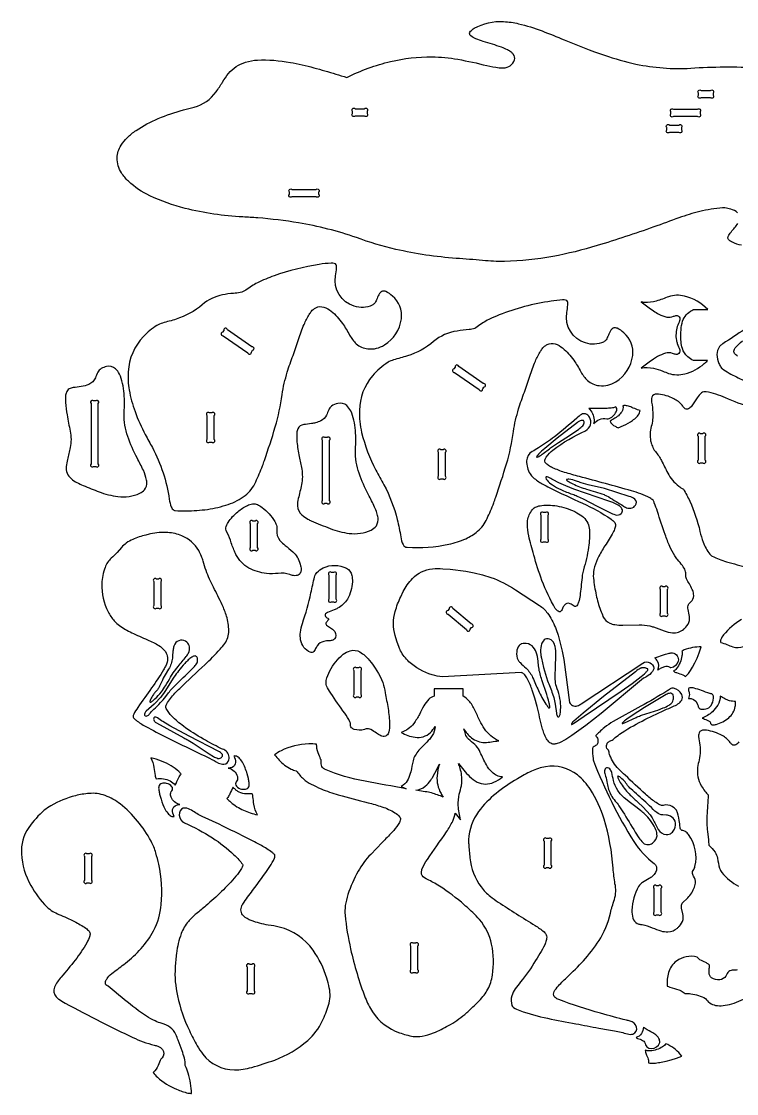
# Model space of a CAD drawing. Extents: x -775 to 742, y -538 to 729.
# Drawn here: x -775 to -187, y -538 to 344 of the extents above; entities that cross this region are included whole.
import ezdxf

# ---------------------------------------------------------------- set-up
doc = ezdxf.new("R2010")
doc.units = 0
doc.header["$MEASUREMENT"] = 0
doc.layers.get('0').update_dxf_attribs({"linetype": 'CONTINUOUS'})

msp = doc.modelspace()

# ---------------------------------------------------------------- linework, layer by layer
for points in [[(-185.94, 186.37, 0.124217), (-191.53, 189.4, 0.045844), (-196.38, 190.34, 0.03225), (-198.26, 190.36, 0.046025), (-217, 187.38, 0.024282), (-234.13, 182.21, 0.002034), (-254.85, 174.68, -0.011865), (-301.47, 159.33, -0.02595), (-337.77, 150.37, -0.041116), (-377.52, 146.35, -0.027392), (-395.57, 147.1, 0.006425), (-417.21, 148.82, -0.036475), (-466.93, 156.27, -0.03226), (-499.27, 165.97, 0.042443), (-546.87, 178.04, 0.022581), (-580.45, 182.15, 0.007263), (-592.72, 182.95, -0.048878), (-640.08, 189.91, -0.046852), (-669.18, 200.37, -0.076476), (-686.7, 212.25, -0.057339), (-692.52, 219.19, -0.148204), (-695.99, 231.49, -0.136588), (-692.72, 241.89, -0.06527), (-687.65, 248.2, -0.047104), (-680.49, 254.11, -0.050602), (-662.2, 263.84, -0.030854), (-641.51, 270.91, -0.005833), (-632.72, 273.3, 0.173152), (-614.73, 285.73, 0.019615), (-609.42, 293.81, -0.028709), (-604.44, 300.92, -0.14828), (-590.51, 310.22, -0.062568), (-580.75, 311.99, -0.055794), (-553.62, 309.99, -0.022927), (-534.32, 305.62, -0.00608), (-525.22, 303.07, -0.000652), (-507.25, 297.73, -0.054496), (-471.16, 310.8, -0.059248), (-437.26, 314.63, -0.037564), (-415.93, 312.56, -0.019111), (-392.08, 307.4, 0.031811), (-382.08, 305.69, 0.02051), (-378.4, 305.51, 0.319528), (-369.37, 312.02, 0.266374), (-370.44, 316.85, 0.067307), (-372.09, 318.42, 0.048719), (-375.17, 320.34, 0.035757), (-380.01, 322.48, 0.008485), (-394.98, 327.29, -0.011395), (-401.05, 329.43, -0.077706), (-405.15, 331.77, -0.233752), (-406.25, 333.99, -0.166477), (-405.47, 335.69, -0.069672), (-402.37, 338.09, -0.145957), (-378.28, 343.6, -0.04794), (-365.94, 341.8, -0.031823), (-346.7, 335.87, -0.010841), (-328.45, 328.54, 0.016842), (-295.34, 315.85, 0.026706), (-269.5, 308.68, 0.067088), (-224.49, 305.28, -0.032685), (-169.12, 305.57, -0.04507)], [(-182.74, 159.66, -0.074183), (-190.24, 162.12, -0.043802), (-192.93, 163.87, -0.274695), (-193.81, 166.07, -0.060092), (-193.61, 166.9, -0.077754), (-191.27, 170.55, 0.02763), (-185.72, 177.49, 0.092193)], [(-180.06, 90.51, -0.002371), (-197.97, 78.67, 0.013297), (-200.36, 76.94, 0.084841), (-200.85, 76.37, 0.148206), (-202.86, 69.73, 0.109358), (-201.33, 62.32, -0.01257), (-199.63, 59.3, 0.085843), (-198.64, 58.18, 0.036842), (-186.95, 51.41, 0.002365), (-174.57, 45.47, -0.017758)], [(-185.9, 68.51, -0.079079), (-188.49, 70.78, -0.25982), (-188.78, 73.29, -0.079819), (-187.78, 75.18, -0.0556), (-181.85, 80.99, -0.030559)], [(-174.61, 26.51, -0.038351), (-195.88, 34.15, 0.054843), (-211.84, 39.17, 0.20455), (-215.57, 38.18, 0.084397), (-219.22, 34.19, -0.009797), (-223.66, 27.57, -0.111572), (-226.35, 25.09, -0.324601), (-229.58, 25.76, -0.032168), (-231.44, 28.03, 0.10125), (-238.38, 33.43, 0.093321), (-251.04, 37.27, 0.050285), (-253.68, 37.22, 0.332717), (-256.74, 33.58, 0.061128), (-256.59, 30.55, -0.02554), (-255.57, 22.16, -0.077396), (-256.88, 10.59, 0.108714), (-257.39, -1.25, 0.030662), (-256.75, -3.68, 0.005618), (-255.18, -7.62, 0.089569), (-253.49, -9.99, -0.061549), (-248.5, -17.41, 0.001149), (-243.4, -27.66, 0.104939), (-234.34, -38.4, 0.04266), (-230.47, -40.82, -0.018674), (-225.23, -50.8, -0.052984), (-216.89, -75.66, 0.022787), (-214.29, -84.48, 0.081037), (-208.68, -94.45, 0.11254), (-206.76, -95.94, 0.051798), (-195.08, -100.57, 0.006146), (-177.64, -105.36, 0.000421)], [(-182.79, -148.13, 0.078884), (-197.5, -160.75, 0.061034), (-199.76, -164.43, 0.20757), (-199.82, -166.97, -0.051375), (-194.64, -168.71, 0.035339), (-189.89, -170.53, 0.144851), (-180.93, -170.42, -0.064584)], [(-184.85, -248.83, -0.099403), (-187.37, -251.23, -0.318601), (-190.46, -250.91, -0.072566), (-191.95, -249.24, 0.106226), (-198.59, -243.51, 0.093937), (-211.53, -239.2, 0.052461), (-214.87, -239.18, 0.303993), (-217.86, -242.31, 0.07106), (-217.95, -244.37, 0.003072), (-216.99, -251.4, -0.093042), (-217.9, -265.14, 0.111206), (-218.6, -277.43, 0.090177), (-215.77, -284.82, 0.03349), (-212.79, -289.15, 0.012826), (-210.13, -292.38, -0.005191), (-211.11, -309.6, 0.040362), (-210.74, -322.38), (-209.94, -329.22, -0.013848), (-209.55, -333.77, -0.052714), (-204.45, -339.34, -0.115154), (-202.4, -344.47, 0.034638), (-200.72, -352.59, 0.087014), (-198.86, -356.24, 0.089508), (-185.18, -367.42, 0.007521)], [(-186.19, -436.21, -0.154666), (-187.91, -436.49, 0.061744), (-191.17, -436.6, 0.243898), (-194.62, -439.28, -0.042741), (-195.54, -441.31, -0.213098), (-200.63, -444.41, -0.205078), (-207.35, -442.73, -0.206613), (-209.37, -438.49, -0.035686), (-209.39, -437.07, -0.018749), (-208.95, -433.39, 0.104793), (-209, -432.41, 0.100775), (-209.72, -431.64, 0.067328), (-212.16, -430.24, -0.039797), (-216.84, -427.94, -0.100714), (-219.21, -425.66, 0.220677), (-236.27, -428.98, 0.16503), (-242.72, -438.48, 0.090455), (-243.71, -449.52, 0.037936), (-241.56, -450.4, 0.016012), (-234.24, -452.68, -0.085583), (-230.59, -454.49, -0.054182), (-229.35, -455.71, -0.054918), (-224.29, -455.92, -0.086615), (-212.29, -459.69, 0.220653), (-204, -465.38, 0.078701), (-197.84, -465.6, 0.050032), (-190.75, -464.14, 0.06409), (-175.7, -457.28, 0.047462)]]:
    msp.add_lwpolyline(points, format="xyb")
for points in [[(-215.98, 286.96), (-208.22, 286.96, -1), (-206.1, 284.84), (-206.1, 283.08, -1), (-208.22, 280.96), (-215.98, 280.96, -1), (-218.1, 283.08), (-218.1, 284.84, -1)], [(-500.45, 271.93), (-492.69, 271.93, -1), (-490.57, 269.81), (-490.57, 268.05, -1), (-492.69, 265.93), (-500.45, 265.93, -1), (-502.57, 268.05), (-502.57, 269.81, -1)], [(-238.63, 271.53), (-218.88, 271.53, -1), (-216.75, 269.41), (-216.75, 267.66, -1), (-218.88, 265.53), (-238.63, 265.53, -1), (-240.75, 267.66), (-240.75, 269.41, -1)], [(-241.96, 258.51), (-234.2, 258.51, -1), (-232.08, 256.39), (-232.08, 254.63, -1), (-234.2, 252.51), (-241.96, 252.51, -1), (-244.08, 254.63), (-244.08, 256.39, -1)], [(-552.28, 205.53), (-532.52, 205.53, -1), (-530.4, 203.41), (-530.4, 201.66, -1), (-532.52, 199.53), (-552.28, 199.53, -1), (-554.4, 201.66), (-554.4, 203.41, -1)], [(-651.56, -55.54, 0.200886), (-649.29, -58.18, 0.076412), (-648.33, -58.43, 0.026755), (-639.21, -58.75, 0.031829), (-621.79, -57.53, 0.044863), (-604.67, -53.45, 0.078024), (-590.78, -46.14, 0.12708), (-582.08, -34.9, 0.011734), (-576.53, -21.8, 0.012041), (-574.94, -17.37, 0.009974), (-566.03, 10.26, 0.037518), (-560.41, 36.8, -0.03828), (-556.12, 55.27, -0.018642), (-551.39, 69.11, 0.01105), (-546.91, 82.28, -0.021345), (-542.33, 94.56, -0.032432), (-538.07, 102.74, -0.016407), (-536.26, 105.45, -0.075549), (-534.86, 106.82, -0.031413), (-532.69, 108.29, -0.190146), (-526.12, 108.81, -0.097804), (-520, 105.43, -0.0654), (-510.78, 95.31, -0.027877), (-504.92, 85.77, 0.072236), (-499.46, 78.7, 0.162602), (-489.86, 74.5, 0.171114), (-476.29, 77.65, 0.224878), (-462.32, 99.16, 0.249742), (-469.64, 117.88, 0.087307), (-475.13, 121.61, 0.129506), (-477.74, 121.86, 0.198523), (-480.33, 119.98, 0.058323), (-482.33, 115.84, -0.036337), (-484.22, 112.16, -0.123285), (-486.33, 110.34, -0.187919), (-501.07, 109.52, -0.376074), (-516.55, 134.57, 0.010684), (-515.61, 140.94, 0.136395), (-515.94, 143.6, 0.213776), (-517.5, 144.76, 0.084222), (-519.94, 144.88, 0.036422), (-529.8, 143.86, 0.047633), (-567.02, 134.54, 0.024408), (-580.62, 128.83, 0.054445), (-590.12, 122.74, -0.112432), (-594.88, 120.81, -0.026489), (-600.31, 120.12, 0.024351), (-609.47, 118.85, 0.125908), (-626, 110.76, -0.100067), (-647.57, 98.88, -0.006358), (-658.74, 95.65, 0.053921), (-663.31, 93.75, 0.054696), (-674.36, 84.72, 0.179232), (-686.95, 55.57, 0.062305), (-686.11, 40.68, 0.045775), (-681.35, 22.94, 0.035532), (-672.92, 3.92, 0.007187), (-667.05, -6.73, -0.086118), (-653.22, -49.22, 0.057519)], [(-457.6, -88.7, 0.072264), (-423.4, -86.24, 0.047752), (-409.41, -81.63, 0.06489), (-399.64, -75.59, 0.117509), (-391.9, -65.14, 0.011733), (-386.35, -52.04, 0.012041), (-384.76, -47.61, 0.009974), (-375.85, -19.98, 0.037518), (-370.23, 6.56, -0.03828), (-365.94, 25.03, -0.018642), (-361.21, 38.87, 0.01105), (-356.73, 52.04, -0.021345), (-352.15, 64.32, -0.032432), (-347.89, 72.5, -0.016407), (-346.08, 75.21, -0.075549), (-344.68, 76.58, -0.031412), (-342.51, 78.05, -0.190146), (-335.94, 78.56, -0.097804), (-329.82, 75.19, -0.0654), (-320.6, 65.07, -0.027877), (-314.74, 55.53, 0.072236), (-309.28, 48.46, 0.162602), (-299.68, 44.26, 0.171114), (-286.11, 47.41, 0.224878), (-272.14, 68.92, 0.249742), (-279.46, 87.64, 0.087307), (-284.95, 91.37, 0.129506), (-287.56, 91.62, 0.198523), (-290.15, 89.74, 0.058323), (-292.15, 85.6, -0.036337), (-294.04, 81.92, -0.123285), (-296.15, 80.1, -0.187919), (-310.89, 79.28, -0.376074), (-326.37, 104.33, 0.010686), (-325.43, 110.7, 0.136396), (-325.76, 113.36, 0.213824), (-327.32, 114.52, 0.083514), (-329.76, 114.64, 0.033908), (-339.33, 113.67, 0.055866), (-382.01, 102.34, 0.018654), (-390.45, 98.6, 0.051091), (-400.01, 92.45, -0.102337), (-404.32, 90.64, -0.032699), (-406.57, 90.28, 0.005922), (-416.6, 89.13, 0.141126), (-435.82, 80.52, -0.099822), (-457.39, 68.64, -0.003605), (-468.85, 65.32, 0.065096), (-473.32, 63.38, 0.071007), (-486.12, 52.3, 0.170934), (-496.84, 23.86, 0.068485), (-495, 5.72, 0.061559), (-483.3, -25.29, 0.006901), (-476.71, -37.29, -0.062354), (-465.75, -65.91, -0.024925), (-462.89, -80.25, 0.073836), (-461.01, -86.55, 0.296769)], [(-210.51, 106.84, 0.137943), (-229.59, 117.87, 0.136391), (-242.65, 117.36, -0.024003), (-252.81, 113.74, -0.085593), (-262.39, 112.62, -0.030999), (-265.33, 113.01), (-258.57, 108.06), (-255.15, 105.7, 0.015448), (-250.57, 102.93, 0.069506), (-244.2, 100.56, 0.147107), (-238.58, 101.26, -0.043052), (-236.1, 101.88, -0.27528), (-234.05, 100.85, -0.187502), (-233.41, 98.71, -0.049468), (-233.63, 97.66, -0.007301), (-235.49, 92.84, 0.124075), (-236.21, 81.42, 0.034634), (-235.52, 78.84, -0.016518), (-233.48, 73.59, -0.346), (-235.08, 69.96, -0.153192), (-236.34, 69.84, -0.060351), (-239.4, 70.74, 0.154572), (-245.28, 70.86, 0.066398), (-251.75, 68.07), (-255.15, 65.98), (-258.57, 63.61), (-265.33, 58.67, -0.107399), (-255.04, 58.45, -0.034372), (-247.41, 56.14, 0.005505), (-242.65, 54.32, 0.144527), (-229.26, 53.94, 0.114737), (-213.35, 62.32, 0.021255), (-210.61, 64.84), (-222.15, 64.84, -0.057293), (-226.92, 67.94, -0.143922), (-231.28, 74.82, -0.051345), (-232.36, 80.33, -0.080462), (-231.57, 95.7, -0.199468), (-224.7, 105.34, -0.022347), (-222.15, 106.84)], [(-608.81, 85.29), (-588.64, 71.29, 1), (-585.69, 71.82), (-584.69, 73.26, 1), (-585.22, 76.22), (-605.39, 90.22, 1), (-608.34, 89.69), (-609.34, 88.25, 1)], [(-704.81, 59.87, 0.086175), (-709.22, 58.22, 0.128122), (-711.98, 55.19, 0.017154), (-713.93, 50.63, -0.183706), (-719.37, 45.27, -0.066052), (-725.5, 43.37, -0.02012), (-732.07, 42.55, 0.104146), (-735.5, 41.48, 0.16671), (-737.72, 38.66, 0.077125), (-738.46, 35.51, 0.046198), (-738.52, 30.31, 0.026648), (-737.25, 20.12, 0.004674), (-734.62, 6.73, -0.095938), (-734.58, -6.65, -0.016064), (-736.91, -16.59, 0.026209), (-737.91, -22.22, 0.25073), (-733.67, -32.45, 0.063427), (-729.17, -35.45, 0.031097), (-723.89, -37.83, 0.009381), (-710.94, -43.07, 0.055542), (-695.39, -47.05, 0.135515), (-677.46, -44.32, 0.107648), (-673.6, -41.4, 0.194451), (-671.65, -35.05, 0.035847), (-671.84, -33.5, 0.053142), (-674.5, -25.43, 0.015176), (-679.6, -15.24, -0.034074), (-687.28, 2.36, -0.088951), (-690.3, 21.22), (-690, 29.08, 0.055594), (-691.55, 46.08, 0.055039), (-694.19, 53.75, 0.081176), (-697.34, 57.99, 0.24415)], [(-418.63, 55.05), (-398.46, 41.05, 1), (-395.51, 41.58), (-394.5, 43.02, 1), (-395.04, 45.97), (-415.21, 59.98, 1), (-418.16, 59.45), (-419.16, 58.01, 1)], [(-717.52, 29.57), (-717.52, -20.18, 1), (-715.4, -22.3), (-713.65, -22.3, 1), (-711.52, -20.18), (-711.52, 29.57, 1), (-713.65, 31.7), (-715.4, 31.7, 1)], [(-514.63, 29.63, 0.11908), (-519.75, 27.44, 0.11877), (-522.12, 24.34, -0.010392), (-523.96, 19.96, -0.158663), (-528.65, 15.31, -0.065007), (-533.05, 13.65, -0.024484), (-536.37, 12.95, -0.010639), (-542.67, 12.2, 0.269258), (-547.42, 8.71, 0.085131), (-548.27, 5.39, 0.051236), (-548.18, -2.01, 0.025356), (-546.33, -14.14, -0.005611), (-544.29, -24.42, -0.09439), (-544.47, -37.21, -0.008807), (-547.11, -48.63, 0.068768), (-547.72, -54.72, 0.193611), (-544.07, -62.15, 0.068914), (-539.16, -65.61, 0.021036), (-536.48, -66.92, 0.007217), (-520.89, -73.28, 0.054627), (-505.26, -77.29, 0.13562), (-487.28, -74.56, 0.134255), (-482.92, -70.96, 0.1846), (-481.54, -64.51, 0.04074), (-482.52, -60.45, 0.031872), (-484.32, -55.67, 0.015176), (-489.42, -45.48, -0.034073), (-497.1, -27.88, -0.08895), (-500.12, -9.02), (-499.82, -1.16, 0.055589), (-501.37, 15.84, 0.055092), (-504.01, 23.51, 0.081119), (-507.16, 27.75, 0.244052)], [(-304.18, 12.82, -0.100406), (-299.55, 16.49, -0.189257), (-293.42, 16.84, 0.105448), (-291.47, 17.21, 0.246141), (-285.28, 23.95, 0.247983), (-286.09, 26.76, -0.083706), (-288.68, 25.97, -0.032798), (-293.09, 25.52, -0.01493), (-297.64, 25.4), (-308.36, 25.42, -0.184184), (-303.87, 16.14, -0.079941)], [(-290.6, 15.1, 0.227683), (-286.69, 10.76, -0.07172), (-284.18, 9.39), (-279.59, 11.41, 0.041486), (-272.24, 15.63, 0.036401), (-268.9, 18.41, 0.093757), (-266.49, 21.89, 0.07834), (-266.06, 23.79, -0.061288), (-268.23, 24.39, -0.013452), (-272.79, 26.31, 0.037177), (-276.63, 27.6, 0.075458), (-279.42, 27.79, 0.040778), (-280.25, 27.63, -0.202989), (-281.18, 22.58, -0.081375), (-283.97, 19.5, -0.03842), (-287.78, 16.85, 0.021357)], [(-622.18, 19.64), (-622.18, -0.12, 1), (-620.06, -2.24), (-618.3, -2.24, 1), (-616.18, -0.12), (-616.18, 19.64, 1), (-618.3, 21.76), (-620.06, 21.76, 1)], [(-228.57, -154.42, 0.137323), (-225.55, -149.04, 0.098673), (-225.61, -144.36), (-226.67, -139.76, -0.173265), (-226.24, -135.71, -0.070371), (-225.46, -134.66, 0.059497), (-223.32, -132.56, 0.205654), (-222.12, -127.07, 0.067934), (-223.17, -123.4, 0.036633), (-225.56, -118.73, -0.018786), (-227.85, -114.72, -0.118597), (-228.53, -111.42, 0.084204), (-228.92, -107.93, 0.072012), (-231.23, -103.76, 0.025323), (-235.33, -98.86, -0.045066), (-237.56, -95.72, -0.032822), (-241.61, -88.02, -0.019656), (-245.45, -78.29, -0.009405), (-251.83, -59.28, 0.010412), (-254.38, -52.19, 0.058026), (-255.46, -50.1, 0.089479), (-257.96, -48.17, 0.042362), (-265.36, -44.81, 0.018038), (-273.11, -42.34, 0.005141), (-316.02, -30.58, -0.005268), (-328.23, -27.1, -0.033686), (-338, -23.28, -0.019735), (-341.28, -21.51, -0.092633), (-344.07, -18.92, -0.233453), (-344.36, -16.96, -0.100763), (-343.2, -14.48, -0.073914), (-337.69, -8.81, -0.061878), (-310.88, 7.14, 0.414856), (-307.65, 18.36, 0.181331), (-310.89, 20.98, 0.177887), (-314.39, 20.6, 0.016263), (-318.03, 17.59, -0.016743), (-336.44, 2.13, -0.023858), (-349.62, -6.99, -0.004986), (-354.87, -10.02, 0.264328), (-359.38, -17.69, 0.138882), (-356.46, -28.38, 0.06975), (-353.94, -31.32, 0.053745), (-346.47, -36.53, 0.014856), (-340.34, -39.69, 0.010951), (-313.39, -52.49, -0.043531), (-289.85, -65.66, -0.051754), (-287.35, -67.83, -0.205911), (-286.35, -70.7, -0.081675), (-287, -73.71, -0.038406), (-289, -77.89, -0.010733), (-295.82, -88.75, 0.029265), (-301.13, -98.34, 0.054829), (-304.07, -107.05, 0.070328), (-304.47, -114.16, 0.017245), (-302.2, -128.08, 0.039657), (-298.54, -140.4, 0.015223), (-296.61, -145.57, 0.191715), (-291.02, -151.07, 0.067685), (-286.83, -152.32, 0.045711), (-280.14, -152.87), (-266.89, -152.51, -0.055827), (-257.97, -153.44, -0.022969), (-255.07, -154.26, -0.009323), (-246.29, -157.48, 0.069327), (-239.4, -159.13, 0.202077), (-230.18, -155.95, 0.030357)], [(-340.6, -7.69, -0.017285), (-337.33, -5.27), (-333.27, -2.56), (-324.23, 3.2), (-316.32, 8.54, 0.03608), (-313.17, 11.18, 0.231357), (-312.04, 14.46, 0.401062), (-313.83, 15.68, 0.127949), (-316.55, 14.67, 0.026959), (-317.54, 13.97), (-334.15, 0.95), (-344.42, -7.43, 0.019839), (-349.59, -12.07, 0.046357), (-350.85, -13.68, 0.066275), (-351.14, -14.35, 0.27869), (-351.01, -14.6, 0.27869), (-350.73, -14.61, 0.085642), (-349.33, -14, 0.028704), (-345.65, -11.56)], [(-527.34, -0.67), (-527.34, -50.42, 1), (-525.22, -52.55), (-523.46, -52.55, 1), (-521.34, -50.42), (-521.34, -0.67, 1), (-523.46, 1.45), (-525.22, 1.45, 1)], [(-218.46, 2.6), (-218.46, -17.16, 1), (-216.34, -19.28), (-214.59, -19.28, 1), (-212.46, -17.16), (-212.46, 2.6, 1), (-214.59, 4.72), (-216.34, 4.72, 1)], [(-432, -10.6), (-432, -30.36, 1), (-429.88, -32.48), (-428.12, -32.48, 1), (-426, -30.36), (-426, -10.6, 1), (-428.12, -8.48), (-429.88, -8.48, 1)], [(-280.63, -58.02, 0.160966), (-281.63, -56.08, 0.07263), (-284.01, -54.15, 0.045509), (-288.56, -51.91), (-291.86, -50.74), (-320.46, -40.81), (-327.05, -38.19), (-332.85, -35.6), (-337.51, -33.28, 0.010136), (-341.65, -30.96, 0.15381), (-343.18, -30.7, 0.206077), (-343.6, -31.06, 0.206077), (-343.63, -31.62, 0.119758), (-342.6, -33.47, 0.073325), (-338.14, -37.42, 0.041086), (-331.29, -41.27, 0.034184), (-321.69, -45.02, -0.028592), (-317.71, -46.61), (-312.75, -49), (-301.46, -54.91), (-291.04, -60.17, 0.032902), (-286.42, -61.99, 0.244386), (-281.57, -60.98, 0.245288)], [(-269.87, -54.16, 0.381878), (-270.32, -49.08, 0.158869), (-275.08, -46.98), (-295.33, -40.37), (-308.78, -37.25), (-314.46, -35.66, -0.038469), (-318.37, -34.22, 0.080632), (-324.61, -32.82, 0.02074), (-325.95, -32.84, 0.126201), (-326.47, -33.07, 0.209531), (-326.54, -33.35, 0.209531), (-326.38, -33.6, 0.069833), (-325.44, -34.34, 0.03583), (-321.5, -36.56, 0.047564), (-310.05, -40.85, -0.001125), (-295.7, -45.44, -0.027963), (-294.27, -46.05), (-291.91, -47.31, -0.005573), (-279.7, -54.89, 0.085995), (-276.24, -56.48, 0.202634), (-271.36, -55.64, 0.093177)], [(-547.2, -98.28, -0.049125), (-545.16, -103.91, -0.06966), (-544.84, -107.75, -0.154721), (-545.83, -110.46, -0.201842), (-548.76, -112, -0.076231), (-550.94, -111.94, -0.057519), (-554.16, -111.1, 0.108014), (-563.57, -110.15, -0.051008), (-573.18, -110.29, -0.089941), (-587.65, -105.8, -0.159094), (-598.37, -94.6, -0.018367), (-599.62, -91.91, -0.013394), (-602.97, -82.91, 0.025648), (-606.37, -74.89, -0.133357), (-606.59, -72.69, -0.101937), (-604.8, -68.22, -0.078666), (-596.81, -59.47, -0.058912), (-588.97, -54.33, -0.060397), (-584.79, -52.93, -0.158098), (-580.67, -53.58, -0.051696), (-576.89, -55.9, -0.093286), (-566.5, -67.49, -0.077457), (-564.74, -71.69, -0.090304), (-564.79, -74.51, 0.202474), (-562.14, -83.14, 0.05362), (-557.92, -87.19, -0.010867), (-551.68, -92.35, -0.066223), (-548, -96.76, -0.030922)], [(-330.61, -140.59, -0.198391), (-331.89, -141.69, -0.209616), (-333.41, -141.33, -0.049029), (-335.28, -139.71, -0.044545), (-335.77, -139.06, -0.046474), (-346.74, -115.96, -0.021678), (-353.49, -95.1, -0.013911), (-357.62, -79.16, -0.049434), (-358.75, -69.72, -0.022768), (-358.62, -66.68, -0.128508), (-354.62, -57.68, -0.128318), (-351.37, -55.45, -0.063443), (-346.99, -54.33, -0.079199), (-332.66, -55.05, -0.076104), (-318.03, -60.26, -0.049887), (-312.74, -64.01, -0.094349), (-309.01, -68.98, -0.085401), (-307.81, -74.45, -0.054879), (-308.47, -88.64, -0.041241), (-312.69, -107.13, 0.045528), (-313.63, -111.77, -0.003352), (-315.23, -126.78, -0.032609), (-316.27, -132.54, -0.024583), (-317.14, -135.24, -0.075066), (-318.18, -136.93, -0.349101), (-320.18, -137.22, 0.054713), (-323.56, -135.09, 0.374035), (-328.5, -136.54, 0.047318), (-329.82, -139, -0.021706)], [(-347.65, -62.36), (-347.65, -82.12, 1), (-345.53, -84.24), (-343.77, -84.24, 1), (-341.65, -82.12), (-341.65, -62.36, 1), (-343.77, -60.24), (-345.53, -60.24, 1)], [(-586.54, -69.25), (-586.54, -89, 1), (-584.42, -91.13), (-582.66, -91.13, 1), (-580.54, -89), (-580.54, -69.25, 1), (-582.66, -67.13), (-584.42, -67.13, 1)], [(-672.58, -78.64, 0.034357), (-683.21, -82.23, 0.046107), (-688.48, -85.19, 0.053455), (-692.46, -88.87), (-696.13, -93.03, -0.029878), (-700.87, -97.71, 0.112674), (-705.95, -105.21, 0.0904), (-708.58, -118.7, 0.124838), (-703.42, -141.89, 0.059256), (-698.37, -149.23, 0.079318), (-689.25, -156.29, 0.021476), (-684.07, -158.98, 0.001858), (-671.14, -164.8, -0.047535), (-661.63, -169.55, -0.063131), (-657.06, -173.5, -0.246516), (-654.96, -183.08, -0.054808), (-656.17, -186.36, -0.024578), (-657.86, -189.44, -0.018419), (-667.71, -204.41, 0.002014), (-679.06, -220.36, 0.039638), (-682.41, -226.08, 0.086903), (-682.9, -227.92, 0.172314), (-682.53, -228.92, 0.068726), (-680.42, -230.97, 0.0409), (-672.56, -236.05, 0.005759), (-655.06, -245.13, 0.005048), (-620.09, -262.16, -0.015725), (-612.68, -266.12, 0.125208), (-608.21, -267.15, 0.331309), (-604.17, -263.59, 0.310077), (-607.36, -255.54, 0.0984), (-609.32, -254.78, -0.044466), (-611.22, -253.84, -0.010279), (-625.17, -246.44, -0.027058), (-641.43, -235.92, -0.039977), (-651.01, -227.56, -0.060092), (-655.63, -221.32, -0.174624), (-655.9, -219.4, -0.072412), (-655.31, -217.58, -0.060812), (-652.24, -212.95, -0.03148), (-644.62, -204.75, -0.006427), (-623.92, -185.25, 0.02209), (-611.42, -172.58, 0.0149), (-607.49, -167.84, 0.157422), (-604.24, -157.3, 0.077802), (-606.13, -145.35, 0.036961), (-609.72, -135.95, 0.011408), (-616.83, -121.64, -0.030383), (-622.91, -107.89, -0.025276), (-625.26, -100.05, 0.028785), (-626.75, -96.17, 0.038808), (-628.84, -91.47, 0.161101), (-642.75, -79.4, 0.08685), (-654.37, -76.6, 0.073912), (-668.62, -77.65, 0.017598)], [(-518.37, -156.64, -0.338816), (-516.64, -162.99, -0.242259), (-518.74, -165.11, -0.075638), (-521.66, -165.61, 0.03999), (-526.11, -166.08, 0.184258), (-531.47, -169.75, 0.044413), (-533.31, -172.7, -0.035791), (-534.4, -174.39, -0.321229), (-537.22, -175.09, -0.258806), (-545.15, -164.85, -0.073135), (-545.35, -158.61, -0.049435), (-543.75, -151.34, 0.030692), (-536.73, -126.15, -0.002737), (-533.76, -113.16, -0.113977), (-531.74, -109.5, -0.111246), (-526.59, -105.66, -0.237065), (-507.37, -106.02, -0.206368), (-503.17, -111.79, -0.082083), (-502.63, -117.24, -0.112916), (-506.65, -131.32, -0.121597), (-514.81, -138.9, -0.029838), (-517.5, -140.22, -0.006407), (-523.16, -142.4, 0.099709), (-524.62, -143.41, 0.237423), (-524.92, -144.8, 0.266157), (-522.81, -147.09, -0.217602), (-522.34, -147.57, -0.217602), (-522.4, -148.25, -0.071181), (-523.84, -150.21, 0.077239), (-524.36, -151.22, 0.125075), (-524.35, -151.78, 0.170767), (-523.07, -153.44), (-519.79, -155.58, -0.036059)], [(-665.9, -116.92), (-665.9, -136.68, 1), (-663.78, -138.8), (-662.02, -138.8, 1), (-659.9, -136.68), (-659.9, -116.92, 1), (-662.02, -114.8), (-663.78, -114.8, 1)], [(-521.94, -111.58), (-521.94, -131.34, 1), (-519.82, -133.46), (-518.06, -133.46, 1), (-515.94, -131.34), (-515.94, -111.58, 1), (-518.06, -109.46), (-519.82, -109.46, 1)], [(-263.87, -183.9, -0.247839), (-257.91, -183.64, -0.25383), (-254.85, -188.11, -0.119809), (-255.08, -189.31, -0.125984), (-259.54, -194.28, -0.036142), (-263.35, -196.47), (-298.13, -225.35), (-310.58, -235.19), (-322.13, -243.52), (-327.2, -246.72, -0.051843), (-334.31, -250.16, -0.06534), (-336.95, -250.61, -0.161111), (-340.18, -249.4, -0.107918), (-342.95, -246.3, -0.047254), (-345.19, -241.45, -0.014945), (-346.52, -237.05, -0.00173), (-350.76, -219.71), (-352.67, -212.8), (-354.71, -206.34, 0.038156), (-358.54, -197.14, 0.049494), (-360.95, -193.55, 0.099062), (-362.94, -192.05, 0.075717), (-363.84, -191.81), (-428.48, -195.33, -0.059257), (-437.07, -193.59, -0.107454), (-456.11, -182.82, -0.087247), (-463.07, -173.82, -0.027978), (-464.23, -171.16), (-466.05, -166), (-467.48, -161.24, -0.139063), (-467.41, -141.5, -0.042858), (-462.91, -129.39), (-460.84, -125.16, -0.070346), (-453.33, -114.44, -0.177916), (-436.81, -106.47, -0.042195), (-428.3, -106.3), (-422.23, -106.79), (-409.29, -108.43), (-402.55, -109.7), (-395.71, -111.37), (-388.83, -113.53, -0.066472), (-368.58, -123.73), (-348.82, -136.51, -0.088207), (-342.2, -142.88, -0.06549), (-335.76, -154.76, -0.018452), (-333.54, -160.97), (-331.68, -167.5), (-330.12, -174.22), (-328.84, -180.96), (-324.21, -216.44, 0.109935), (-321.69, -218.75, 0.206524), (-317.69, -219.04, 0.070782), (-314.47, -217.51)], [(-249.49, -123.27), (-249.49, -143.03, 1), (-247.37, -145.15), (-245.62, -145.15, 1), (-243.49, -143.03), (-243.49, -123.27, 1), (-245.62, -121.15), (-247.37, -121.15, 1)], [(-423.92, -143.68), (-408.79, -156.38, 1), (-405.8, -156.12), (-404.67, -154.78, 1), (-404.93, -151.79), (-420.07, -139.09, 1), (-423.05, -139.35), (-424.18, -140.7, 1)], [(-638.74, -166.72, 0.220582), (-643.98, -165.22, 0.220582), (-648.51, -168.25, 0.076869), (-649.6, -170.77, 0.040193), (-650.21, -174.18, 0.006933), (-650.64, -179.78, -0.106903), (-653.68, -188.99), (-656.54, -193.65), (-658.07, -196.43, 0.006185), (-661.24, -203.05, -0.031519), (-662.52, -205.4, -0.064938), (-664.49, -207.66, 0.034461), (-666.24, -209.84, 0.048078), (-668.64, -213.96, 0.099319), (-669.14, -215.63, 0.302152), (-668.95, -216.08, 0.302152), (-668.47, -216.07, 0.073932), (-667.24, -215.35, 0.032974), (-664.93, -213.45, 0.040174), (-659.66, -207.57, 0.025637), (-656.21, -202.6, 0.002894), (-652.07, -195.39), (-649.9, -192.09), (-645.77, -186.68, 0.007921), (-639.24, -178.57, 0.045852), (-637.39, -175.66, 0.166064), (-636.57, -170.46, 0.161908)], [(-347.11, -180.01), (-345.39, -187.52), (-343.92, -193.12), (-342.12, -198.49, -0.006595), (-338.01, -209.09), (-336.99, -212.36, -0.02971), (-335.83, -217.65), (-334.9, -225.1, 0.113827), (-333.87, -227.83, 0.239695), (-333.2, -228.18, 0.239695), (-332.52, -227.85, 0.113272), (-331.73, -225.54, 0.027645), (-331.52, -223.58), (-331.36, -219.41, 0.065154), (-332.42, -211.01, 0.025745), (-334.87, -203.08, -0.059292), (-335.82, -197.45, -0.018807), (-335.93, -194, 0.004276), (-335.33, -177.34, 0.052916), (-335.9, -170.32, 0.092919), (-337.38, -166.76, 0.195249), (-341.74, -163.98, 0.283974), (-345.79, -165.81, 0.106316), (-347.4, -169.49, 0.08611), (-347.67, -176.75, 0.026517)], [(-475.39, -243.99, -0.182297), (-479.27, -243.71, -0.058405), (-482.76, -241.66, 0.040366), (-487.42, -238.68, 0.15103), (-491.24, -238.06, 0.053773), (-492.79, -238.48, -0.16086), (-501.17, -238.44, -0.11046), (-503.42, -237.05, -0.250521), (-504.07, -234.36, 0.12641), (-504.61, -232.29, 0.046331), (-508.93, -225.2, -0.012565), (-520.45, -208.56, -0.021772), (-523.79, -202.74, -0.14709), (-524.1, -198.22, -0.071193), (-521.16, -190.24, -0.106611), (-510.11, -176.74, -0.084898), (-504.32, -173.76, -0.207547), (-496.41, -174.82, -0.08451), (-488.74, -181.49, -0.08004), (-477.69, -199.95, -0.055583), (-475.61, -208.34, -0.002505), (-473.31, -221.18, -0.029919), (-472, -234.48, -0.05911), (-472.66, -240.53, -0.166438), (-474.5, -243.53, -0.078491)], [(-363.21, -168.01, 0.159589), (-365.4, -169.43, 0.143805), (-367.53, -174.7, 0.162813), (-366.33, -181.46, 0.05086), (-364.73, -183.54, 0.01829), (-359.84, -188.11, -0.101525), (-354.42, -195.81, 0.005634), (-349.64, -206.53, 0.036091), (-343.49, -217.62, 0.012838), (-341.68, -220.22, 0.133535), (-340.79, -220.87, 0.353228), (-340.47, -220.72, 0.100847), (-340.36, -220.35, 0.053732), (-340.79, -216.93, 0.022882), (-346.76, -197.78, -0.046664), (-349.42, -187.62, -0.025183), (-349.83, -182.41, 0.060965), (-351.54, -174.85, 0.109069), (-354.91, -169.87, 0.208387), (-361.43, -167.73, 0.039093)], [(-251.55, -189.73, 0.268734), (-251.94, -182.09, 0.067995), (-254.03, -179.62), (-246.09, -176.92, -0.029179), (-242.08, -175.84, -0.082045), (-239.37, -175.62, -0.207215), (-235.47, -177.9, -0.206694), (-234.81, -182.32, -0.322961), (-240.71, -187.85, -0.134113), (-241.35, -187.64, 0.213996), (-246.14, -187.01, 0.054841), (-248.83, -188.07, 0.031515)], [(-231.7, -174.12, -0.085032), (-231.69, -177.98, -0.137537), (-236.23, -188.52, -0.06306), (-238.58, -190.64, 0.053782), (-236.22, -191.79, -0.022908), (-230.91, -193.71, -0.067687), (-228.92, -194.99, 0.073276), (-227.04, -193.22, 0.031579), (-224.66, -190.02), (-222.91, -187.16), (-221.08, -183.76), (-219.24, -179.85), (-217.44, -175.47), (-215.74, -170.66, 0.094514), (-229.83, -173.16, 0.038183)], [(-640.41, -184.25, 0.018458), (-645.57, -190.31, 0.019926), (-649.31, -195.48), (-656.72, -207.24, -0.036411), (-661.38, -213.46), (-663.6, -215.84), (-665.7, -217.82), (-672.2, -223.4, 0.171816), (-673.54, -225.93, 0.300361), (-672.94, -227.42, 0.245718), (-671.49, -227.42, 0.121854), (-669.36, -225.71, -0.029427), (-665.99, -221.95, 0.009365), (-660.45, -216.48, 0.02331), (-656.11, -211.52), (-653.75, -208.38, -0.02782), (-650.88, -204.87), (-647.36, -201.2, 0.001221), (-635.96, -190.44), (-632.94, -187.32, 0.042352), (-630.83, -184.63, 0.178882), (-629.92, -181.19, 0.145073), (-630.53, -178.9, 0.31827), (-632.58, -178.17, 0.09456), (-634.71, -179.1, 0.046766), (-637.56, -181.36, 0.021838)], [(-501.51, -189.94), (-501.51, -209.7, 1), (-499.39, -211.82), (-497.63, -211.82, 1), (-495.51, -209.7), (-495.51, -189.94, 1), (-497.63, -187.82), (-499.39, -187.82, 1)], [(-418.07, -307.22), (-413.73, -312.74, -0.047466), (-415.57, -301.16, -0.069507), (-414.72, -291.7, 0.004696), (-413, -284.76, 0.090947), (-412.83, -275.78, 0.038542), (-413.98, -270.74, 0.018074), (-415.44, -266.4, 0.041361), (-406.25, -277.15, 0.067443), (-399.93, -281.73, 0.228131), (-386.36, -281.94, 0.068525), (-379.17, -277.51, -0.184871), (-387.76, -273.72, -0.072982), (-392.46, -267.52, -0.014603), (-397.5, -257.36, 0.05923), (-400.81, -251.95, 0.047501), (-402.02, -250.8, -0.031621), (-407.11, -246.51, -0.119704), (-409.67, -242.34, -0.028353), (-410.28, -240.14, 0.055356), (-411.13, -238.11, 0.071376), (-404.69, -245.37, 0.177098), (-393.78, -249.15, 0.038151), (-388.24, -248.7, -0.009878), (-382.32, -247.91, -0.142485), (-393.96, -238.01, -0.035382), (-397.8, -231.37, -0.005435), (-401.93, -222.53, 0.068287), (-406.83, -214.87, 0.081012), (-411.5, -211.16), (-411.5, -205.16), (-435.5, -205.16), (-435.5, -211.16, 0.107476), (-439.78, -213.7, 0.079915), (-443.95, -219.15, 0.014157), (-447.53, -226.14, -0.03785), (-452.24, -233.7, -0.15392), (-462.61, -240.94, 0.08373), (-451.05, -244.99, 0.238411), (-438.5, -241.01, 0.033422), (-434.48, -236.09, -0.123904), (-437.03, -243.61, -0.052927), (-441.42, -248.91, 0.018995), (-447.91, -255.63, 0.043715), (-451, -259.84, 0.068535), (-452.67, -264.2, -0.001657), (-454.62, -273.3, -0.044438), (-456.72, -279.4, -0.117009), (-460.82, -284.33, -0.043207), (-462.52, -285.33, 0.029412), (-458.4, -287.27, -0.001132), (-492.1, -281.15, -0.051375), (-525.44, -271.28, -0.216637), (-528.04, -267.89, -0.058203), (-528.39, -263.98, 0.119445), (-528.52, -263.3, 0.144759), (-528.75, -263.06, 0.020149), (-530.79, -257.7, -0.092243), (-532.03, -250.71, 0.053034), (-538.45, -250.37, 0.101228), (-561.3, -256.04, 0.052085), (-566.54, -259.37, 0.062603), (-558.37, -267.78, 0.050072), (-553.01, -271.12, 0.062371), (-548.72, -272.51, 0.045274), (-542.83, -279.2, 0.069281), (-536.53, -283.46, 0.011795), (-528.42, -287.32, 0.032486), (-514.22, -292.23, 0.002835), (-489.71, -298.74, -0.010992), (-478.29, -302.1, -0.05829), (-467.66, -307.02, -0.061287), (-463.81, -310.25, -0.253414), (-463.3, -313.21, -0.083193), (-465.03, -316.8, -0.045078), (-469.98, -322.99, 0.003996), (-478.09, -331.52), (-487.5, -341.25, 0.066492), (-497.85, -355.16, 0.047324), (-506.34, -374.33, 0.0399), (-508.44, -383.39, 0.055947), (-508.59, -391.21, 0.033127), (-504.09, -418.99, 0.036493), (-492.03, -459.08, 0.050884), (-486.07, -470.78, 0.161788), (-464.02, -487.87, 0.04642), (-452.62, -490.88, 0.081587), (-445.3, -490.71, 0.051306), (-435.89, -487.98, 0.041329), (-423.68, -482.04, 0.039477), (-410.17, -472.88, 0.020024), (-406.77, -469.8, 0.008726), (-398.21, -461.53, 0.066318), (-391.23, -452.05, 0.084457), (-387.5, -440.58, 0.088356), (-388.12, -415.16, 0.122151), (-398.11, -394.85, 0.037722), (-403.68, -389.04, 0.008531), (-413.03, -380.6, 0.039747), (-433.81, -365.72, 0.016859), (-443.28, -360.65, -0.316088), (-445.87, -355.98, -0.080896), (-445.12, -352.84, -0.055309), (-441, -345.38, 0.002302), (-425.27, -322.75, 0.037267), (-420.13, -313.97, 0.065658)], [(-233.78, -400.27, 0.137455), (-230.76, -394.89, 0.098507), (-230.82, -390.21), (-231.92, -385.43, -0.101695), (-231.8, -382.32, -0.119626), (-230.75, -380.62), (-227.76, -377.88, 0.100999), (-221.8, -369.27, 0.062795), (-220.63, -364.83, 0.177929), (-222.18, -359.14, -0.109709), (-223.07, -356.38, -0.177848), (-222.38, -354.37, 0.09025), (-220.95, -351.23, 0.222833), (-226.32, -324.91, 0.076908), (-228.83, -322.56, 0.069299), (-231.65, -321.49, -0.227183), (-232.83, -320.43, -0.076038), (-233.22, -319.04, 0.009042), (-233.83, -313.4, 0.057838), (-236.19, -304.87, 0.053664), (-239.58, -301.91, 0.205454), (-247.12, -300.94, -0.114219), (-248.47, -300.92, -0.055671), (-249.78, -300.51, -0.038965), (-253.88, -298.03, -0.033227), (-261.62, -291.82, -0.006541), (-278.27, -276.18, -0.016003), (-283.86, -270.95, -0.099884), (-290.89, -259.84, -0.048568), (-291.76, -256.33, 0.231244), (-292.88, -254.82, -0.252126), (-293.72, -253.09, -0.076509), (-293.27, -250.27, -0.166345), (-291.81, -248.57, -0.038194), (-289.07, -247.24, 0.084282), (-287.54, -246.24, -0.043993), (-283.02, -242.51, -0.032949), (-264.48, -231.62, -0.012907), (-245.99, -222.69, -0.009528), (-239.04, -219.71, 0.02886), (-234.92, -217.57, 0.104258), (-231.85, -214.48, 0.270854), (-231.82, -209.81, 0.213898), (-238.56, -204.53, 0.198095), (-241.36, -205.15, -0.02385), (-244, -206.93, -0.010079), (-265.38, -219.5), (-288.13, -232.08, 0.039102), (-295.38, -236.87, 0.027309), (-299.56, -240.76, 0.017892), (-302.49, -243.48, 0.286044), (-302.55, -243.86, 0.061549), (-301.6, -244.93, -0.198461), (-300.71, -248.16, -0.116029), (-301.51, -250.79, -0.133519), (-303.94, -252.53, 0.223893), (-305.07, -253.63, 0.118069), (-305.1, -254.3, 0.025292), (-305.05, -260.08), (-304.72, -262.58, 0.08293), (-304.51, -264.25, 0.045036), (-271.26, -330.65, 0.084451), (-254.46, -348.88, -0.114782), (-252.76, -351.02, -0.070709), (-252.49, -352.07, -0.234823), (-256.08, -359.37, -0.042515), (-258.63, -361.14, 0.007958), (-264, -364.29, 0.107089), (-267.31, -367.58, 0.109067), (-272.8, -387.13, 0.082183), (-272.03, -393.57, 0.198323), (-268.42, -398.02, 0.056769), (-267.01, -398.55, 0.014583), (-264.34, -399.03, -0.041081), (-256.1, -401.59, 0.020443), (-248.95, -404.17, 0.07527), (-243.19, -404.99, 0.172513), (-235.39, -401.8, 0.030386)], [(-269.38, -228.58, -0.021469), (-265.74, -227.16, -0.003779), (-251.56, -222.58), (-247, -220.86, 0.03832), (-242.3, -218.53, 0.08103), (-239.7, -216.3, 0.129698), (-238.85, -214.21, 0.130313), (-238.89, -210.33, 0.336896), (-241.42, -208.71, 0.117059), (-244.64, -209.77), (-262.37, -220.55), (-273.33, -227.58, 0.008833), (-278.21, -230.94, 0.054777), (-280.48, -232.94, -0.028447), (-280.85, -233.43, 0.332159), (-280.8, -233.63, 0.200727), (-280.35, -233.6, 0.037167), (-279.03, -233.1)], [(-226.39, -212.95, -0.330031), (-219.16, -217.27, -0.048828), (-218.25, -219.86, 0.232246), (-216.1, -221.7, 0.352994), (-206.97, -217.57, 0.172106), (-205.86, -211.21, 0.201648), (-207.08, -209.36, 0.113575), (-207.86, -209.15, -0.029143), (-208.82, -208.9, -0.010848), (-215.57, -206.5, 0.02205), (-221.69, -204.6, 0.076776), (-225.15, -204.25, 0.294442), (-226.34, -205.24, 0.116756), (-226.34, -205.78, 0.00889), (-225.69, -208.62, -0.186113)], [(-215.06, -229.32, -0.032605), (-210.98, -230.8, -0.079046), (-208.86, -232.1, -0.115864), (-208.28, -233.05, 0.109667), (-207.72, -234.17, 0.217585), (-206.24, -234.72, 0.068911), (-203.52, -234.32, 0.118723), (-193.2, -228.91, 0.166616), (-187.83, -219.74, 0.061984), (-187.57, -215.54, -0.051723), (-192.55, -214.88, -0.053487), (-196.36, -213.42, -0.028767), (-200.2, -211.18, -0.135275), (-202.25, -218.53, -0.077363), (-206.65, -223.96, -0.088053)], [(-641.25, -245.47, -0.024327), (-637.75, -247.34), (-633.64, -249.89, 0.005344), (-620.45, -258.56), (-616.71, -260.78, 0.045224), (-613.33, -262.3, 0.100089), (-612.02, -262.41, 0.145825), (-609.9, -261.14, 0.37418), (-609.91, -258.57, 0.109961), (-612.56, -256.55), (-636.83, -244.08), (-652.66, -235.53), (-658.6, -232.03, -0.038183), (-662.79, -229.05, 0.108495), (-664.25, -228.41, 0.296915), (-665.8, -229.03, 0.188327), (-666.01, -230.05, 0.190847), (-664.68, -232.41, 0.048401), (-663.66, -233.16)], [(-648.38, -284.43, 0.01072), (-645.42, -278.13, -0.06643), (-643.47, -275.22, 0.080819), (-645.22, -273.14, 0.053033), (-651.56, -268.53, 0.077448), (-668.33, -261.83, -0.072796), (-665.79, -269.85, -0.005476), (-664.84, -276.28, 0.10903), (-663.83, -279.15, -0.171185), (-652.55, -280.79, -0.107511)], [(-604.66, -270.39, -0.286728), (-597.11, -277.28, -0.130011), (-597.16, -280.07, -0.098566), (-598.11, -281.57, 0.323581), (-598.01, -285.06, 0.203071), (-593.71, -287.57, 0.100508), (-589.62, -287.42, 0.285967), (-587.52, -284.96, 0.108038), (-587.5, -282.14, 0.019309), (-588.11, -278.93), (-589.17, -274.9, 0.057407), (-593.09, -265.33, 0.065785), (-595.79, -261.85, 0.139826), (-598.6, -260.39, 0.093525), (-600.09, -260.43, -0.115938), (-598.66, -265.57, -0.31131), (-601.6, -269.73, -0.078326)], [(-427.95, -294.18, 0.03435), (-437.56, -290.77, 0.021891), (-442.72, -289.72), (-450.56, -288.54, 0.153184), (-442.74, -285.22, 0.066511), (-438.2, -280.21, 0.016511), (-436.75, -278.04), (-434.72, -274.51), (-431.06, -266.97, 0.054704), (-433.03, -276.61, 0.149869), (-429.75, -291.18, 0.019342)], [(-343.73, -406.41, -0.175141), (-342.9, -410.38, -0.06125), (-343.75, -413.85, -0.04072), (-347.32, -420.98, -0.010585), (-351.95, -428.44, -0.038113), (-364.39, -446.15, 0.007716), (-368.76, -451.87, 0.075452), (-371.58, -457.61, 0.147376), (-371.41, -465.47, 0.157413), (-370.05, -467.06, 0.069135), (-364.89, -469.71, 0.02964), (-342.1, -476.03, 0.010077), (-318.84, -480.56, -0.002364), (-300.1, -484.12, -0.002207), (-287.07, -486.34, -0.026505), (-276.42, -488.93, 0.138766), (-271.99, -489.01, 0.409814), (-269.02, -483.24, 0.262087), (-274.23, -478.27, -0.010463), (-277.33, -477.66, -0.010519), (-298.57, -471.78, -0.029807), (-332.83, -460.65, -0.061496), (-335.95, -458.97, -0.321744), (-337.04, -455.09, -0.069025), (-336.07, -453.03, -0.041358), (-332.24, -448.27, -0.014831), (-324.4, -440.66, 0.01675), (-311.03, -426.93, 0.048124), (-298.43, -409.78, 0.084417), (-289.75, -386.67, -0.032697), (-289.07, -384.15, 0.005875), (-287.14, -378.32, 0.131584), (-286.73, -365.35, -0.021792), (-288.23, -352.68, 0.054722), (-295.65, -312.26, 0.070305), (-306.93, -287.83, 0.071767), (-317.66, -275.93, 0.213378), (-343.74, -269.21, 0.070055), (-355.47, -272.91, 0.033093), (-366.95, -279.06, 0.031879), (-384.47, -291.13, 0.064086), (-398.83, -306, 0.147799), (-407.06, -329.2, 0.023063), (-407.02, -332.87, 0.005568), (-406, -344.05, 0.132774), (-396.88, -368.07, 0.069027), (-389.18, -375.83, 0.023339), (-382.79, -380.43, 0.006209), (-352.41, -399.72, -0.032774), (-345.08, -404.95, -0.064877)], [(-254.21, -330.25, 0.235944), (-252.19, -324.5, 0.083468), (-253.64, -319.81, 0.093088), (-262.39, -308.03, 0.018235), (-265.45, -305.37), (-268.6, -302.94), (-275.03, -298.17), (-278.21, -295.57, -0.073003), (-284.48, -288.68, -0.085522), (-287.96, -280.5, 0.015159), (-289.45, -273.78, 0.119772), (-290.98, -271, 0.159128), (-292.82, -270.02, 0.388911), (-295.17, -271.75, 0.134735), (-295.1, -274.74, 0.014187), (-294.44, -276.84, -0.025035), (-293.21, -282.89, 0.084417), (-289.97, -292.47, 0.056552), (-286.49, -297.36, -0.027482), (-283.52, -301.21), (-280.25, -306.18, 0.001829), (-270.05, -322.99), (-267, -327.64, 0.045346), (-263.85, -331.55, 0.051556), (-262.65, -332.45, 0.132343), (-258.44, -333.1, 0.169722), (-255.24, -331.35, 0.013258)], [(-240.22, -323.66, 0.139086), (-237.86, -320.57, 0.182874), (-237.37, -313.94, 0.21479), (-241.11, -309.9, 0.085626), (-244.3, -309), (-247.43, -308.84, -0.145055), (-252.36, -306.9, -0.045225), (-255.35, -304.22, 0.01723), (-261.45, -298.39, -0.005373), (-273.68, -287.45, -0.03898), (-276.34, -284.62, 0.097401), (-282.87, -277.45, 0.107389), (-284.1, -276.9, 0.524549), (-284.5, -277.5, 0.073738), (-284.08, -278.86, 0.047097), (-281.71, -283.21, 0.053407), (-274.14, -292.47, 0.005954), (-267.56, -298.53), (-263.78, -302.27), (-260.55, -305.71), (-257.89, -308.78, -0.046088), (-255.64, -312.22, 0.00865), (-251.22, -320.69, 0.241266), (-244.53, -324.92, 0.169121)], [(-644.42, -300.14, -0.26094), (-651.66, -294.29, -0.162627), (-651.96, -290.54, -0.10936), (-650.96, -288.86, 0.312829), (-651.04, -285.61, 0.195556), (-655.32, -282.89, 0.108509), (-659.33, -282.93, 0.289447), (-661.67, -285.3, 0.124267), (-661.76, -288.57, 0.019551), (-661.09, -291.78), (-659.96, -295.82, 0.046834), (-656.51, -304.25, 0.070657), (-653.68, -308.27, 0.139763), (-650.95, -310.01, 0.132692), (-649.06, -309.99, -0.169224), (-650.43, -304.45, -0.294305), (-647.18, -300.64, -0.073764)], [(-600.73, -286.05, 0.027109), (-603.33, -291.38, -0.057536), (-605.05, -294.43, -0.040877), (-605.73, -295.18, 0.056264), (-602.69, -298.34, 0.070346), (-592.11, -304.96, 0.055325), (-580.77, -308.66, -0.080182), (-583.58, -300.09, -0.011486), (-584.35, -293.8, 0.118619), (-585.11, -291.56), (-585.28, -291.34, -0.047726), (-591.32, -291.32, -0.120682), (-596.89, -289.46, -0.042152), (-598.85, -287.9, -0.011944)], [(-749.02, -388.14, 0.013435), (-743.92, -390.6, -0.012729), (-731.1, -396.44, -0.033917), (-721.76, -401.99, -0.054786), (-719.09, -404.5, -0.066137), (-718.45, -405.65, -0.143259), (-718.56, -408.27, -0.060716), (-721.06, -414.01, -0.035564), (-730.56, -428.22, -0.017038), (-742.17, -442.19, 0.074209), (-747.63, -450.46, 0.289608), (-746.17, -458.38, 0.054058), (-743.98, -460.39, 0.03401), (-738.84, -463.58, -0.002046), (-709.47, -478.89, 0.009148), (-683.22, -491.82, 0.03987), (-665.61, -498.16, -0.022234), (-662.51, -498.92, -0.15565), (-658.72, -501.72, -0.326057), (-659.07, -508.68, -0.060908), (-659.98, -509.53, 0.026908), (-662.32, -514.77, -0.092282), (-666.34, -520.62, 0.050719), (-662.9, -524.42, 0.084432), (-647.1, -534.44, 0.05355), (-637.79, -537.48, 0.021431), (-634.8, -537.93, 0.058731), (-637.55, -521.12, 0.040143), (-639.98, -514.86, 0.058462), (-640.78, -508.74, 0.028713), (-642.63, -502.83, -0.003111), (-645.89, -494.13, 0.009645), (-647.76, -489.31, 0.223051), (-659.07, -480.29, -0.057789), (-664.9, -478.22, -0.045751), (-678.38, -469.8, -0.016228), (-696.78, -455.05, 0.011624), (-703.52, -449.66, 0.038411), (-705.34, -448.58, -0.191309), (-705.22, -445.02, -0.072019), (-703.81, -442.62, -0.056297), (-699.28, -438.28, 0.004574), (-689.3, -430.83, 0.041247), (-676.33, -418.77, 0.05896), (-666.04, -403.99, 0.096731), (-659.75, -382.52, 0.080532), (-661.89, -349.33, 0.017702), (-664.18, -340.03, 0.050723), (-668.19, -330.48, 0.104913), (-693.49, -299.81, 0.0734), (-705.91, -292.85, 0.111709), (-719.08, -291.16, 0.047595), (-730.26, -293.03, 0.068492), (-750.59, -301.19, 0.041298), (-755.95, -304.96, 0.057304), (-768.71, -319.19, 0.169315), (-774.64, -340.8, 0.116087), (-767.13, -366.73, 0.070555), (-753.75, -384.41, 0.057139)], [(-585.36, -516.41, 0.014999), (-566.47, -510.34, 0.092094), (-539.37, -494.28, 0.101781), (-527.41, -478.37, 0.039554), (-522.15, -465.25, 0.124023), (-521.62, -451.04, 0.034122), (-523.71, -442.98, 0.079683), (-534.91, -419.96, 0.179275), (-562.71, -401.11, 0.03181), (-571.74, -399.37, -0.044819), (-585.85, -395.7, -0.086926), (-592.12, -391.86, -0.32472), (-593.5, -383.66, -0.041387), (-592.65, -382.09, -0.023177), (-584.65, -370.89, 0.018575), (-570.46, -351.26, 0.049023), (-566.79, -344.48, 0.070238), (-566.35, -342.38, 0.209931), (-566.96, -341.09, 0.037499), (-568.63, -339.61, 0.036763), (-577.3, -334.05, 0.010089), (-586.45, -329.3, 0.007278), (-612.29, -316.48), (-626.03, -310.15, -0.036875), (-634.92, -304.96, 0.11674), (-640.21, -303.13, 0.380713), (-644.81, -306.96, 0.276038), (-642.3, -314.4, 0.10299), (-640.7, -315.19, -0.034757), (-617.73, -327.61, -0.045199), (-600, -341.51, -0.015897), (-595.85, -345.77, -0.013404), (-593.03, -349.24, -0.207969), (-592.82, -350.37, -0.089008), (-593.82, -352.89, -0.04664), (-598.39, -359.25, -0.041603), (-623.02, -383.44, -0.005569), (-631.02, -390.07, 0.038789), (-637.48, -396.42, 0.082611), (-643.35, -406.42, 0.060596), (-647.25, -422.63, 0.007037), (-648.34, -434.08, 0.069891), (-646.42, -457.7, 0.059064), (-636.62, -486.19, 0.020969), (-630.2, -498.61, 0.02518), (-625.6, -505.62, 0.229918), (-599.68, -518.36, 0.07904)], [(-345.08, -330.3), (-345.08, -350.05, 1), (-342.95, -352.17), (-341.2, -352.17, 1), (-339.08, -350.05), (-339.08, -330.3, 1), (-341.2, -328.17), (-342.95, -328.17, 1)], [(-722.94, -342.84), (-722.94, -362.59, 1), (-720.82, -364.72), (-719.07, -364.72, 1), (-716.94, -362.59), (-716.94, -342.84, 1), (-719.07, -340.72), (-720.82, -340.72, 1)], [(-254.71, -369.12), (-254.71, -388.87, 1), (-252.59, -390.99), (-250.83, -390.99, 1), (-248.71, -388.87), (-248.71, -369.12, 1), (-250.83, -366.99), (-252.59, -366.99, 1)], [(-454.71, -416.47), (-454.71, -436.23, 1), (-452.59, -438.35), (-450.83, -438.35, 1), (-448.71, -436.23), (-448.71, -416.47, 1), (-450.83, -414.35), (-452.59, -414.35, 1)], [(-589.24, -433.79), (-589.24, -453.55, 1), (-587.12, -455.67), (-585.36, -455.67, 1), (-583.24, -453.55), (-583.24, -433.79, 1), (-585.36, -431.67), (-587.12, -431.67, 1)], [(-269.44, -491.9, 0.092176), (-268.2, -492.55, -0.045401), (-264, -494.2, -0.239644), (-261.59, -497.89, 0.264629), (-258.89, -500.54, 0.310991), (-251, -498.07, 0.09211), (-249.98, -495.98, 0.193928), (-250.65, -492.7, 0.125592), (-254.04, -489.02, 0.01813), (-260.35, -485.41, -0.035473), (-263.41, -483.38, -0.34415)], [(-261.9, -502.37, 0.045104), (-261.12, -505.43, -0.013967), (-259.46, -509.7, -0.102479), (-259.06, -512.55, 0.095268), (-256.98, -512.95, 0.034308), (-253.38, -512.82, 0.017872), (-248.69, -512.1), (-244.78, -511.24), (-240.6, -510.11), (-236.25, -508.72), (-231.86, -507.08, 0.108215), (-243.15, -497.72, 0.029191), (-244.79, -497.05, -0.074056), (-247.58, -499.41, -0.132469), (-257.84, -502.87, -0.079581)]]:
    msp.add_lwpolyline(points, format="xyb", close=True)
msp.add_lwpolyline([(-312.08, -227.46), (-281.52, -207), (-272.5, -200.61), (-265.16, -195), (-262.46, -192.69), (-261.41, -191.7), (-260.98, -191.24), (-260.6, -190.82), (-260.28, -190.43), (-260.14, -190.25), (-260.02, -190.08), (-259.92, -189.91), (-259.83, -189.76), (-259.79, -189.68), (-259.76, -189.61), (-259.73, -189.54), (-259.71, -189.48), (-259.69, -189.41), (-259.67, -189.35), (-259.66, -189.29), (-259.66, -189.26), (-259.65, -189.23), (-259.65, -189.2), (-259.65, -189.17), (-259.65, -189.15), (-259.65, -189.12), (-259.66, -189.1), (-259.66, -189.07), (-259.66, -189.05), (-259.67, -189.02), (-259.68, -189), (-259.69, -188.98), (-259.7, -188.96), (-259.71, -188.93), (-259.72, -188.91), (-259.73, -188.89), (-259.75, -188.87), (-259.76, -188.86), (-259.78, -188.84), (-259.8, -188.82), (-259.82, -188.8), (-259.84, -188.79), (-259.86, -188.77), (-259.88, -188.76), (-259.91, -188.74), (-259.93, -188.73), (-260.73, -188.36), (-261.11, -188.21), (-261.48, -188.08), (-261.84, -187.97), (-262.19, -187.88), (-262.53, -187.81), (-262.86, -187.76), (-263.18, -187.73), (-263.5, -187.72), (-263.81, -187.72), (-264.11, -187.74), (-264.41, -187.78), (-264.7, -187.84), (-264.99, -187.91), (-265.28, -188), (-265.56, -188.1), (-265.84, -188.22), (-266.12, -188.35), (-266.4, -188.5), (-266.96, -188.82), (-267.53, -189.2), (-268.71, -190.08), (-269.99, -191.1), (-296.07, -211.54), (-312.87, -225.03), (-318.77, -230), (-320.66, -231.73), (-321.29, -232.36), (-321.52, -232.61), (-321.61, -232.72), (-321.68, -232.82), (-322.14, -233.47), (-322.3, -233.73), (-322.42, -233.94), (-322.46, -234.04), (-322.49, -234.12), (-322.51, -234.15), (-322.52, -234.19), (-322.52, -234.22), (-322.53, -234.23), (-322.53, -234.25), (-322.53, -234.26), (-322.53, -234.27), (-322.53, -234.28), (-322.53, -234.3), (-322.53, -234.3), (-322.53, -234.31), (-322.53, -234.32), (-322.53, -234.32), (-322.53, -234.33), (-322.52, -234.33), (-322.52, -234.34), (-322.52, -234.34), (-322.52, -234.34), (-322.52, -234.35), (-322.52, -234.35), (-322.51, -234.36), (-322.51, -234.36), (-322.51, -234.36), (-322.51, -234.37), (-322.5, -234.37), (-322.5, -234.37), (-322.5, -234.38), (-322.49, -234.38), (-322.49, -234.38), (-322.49, -234.38), (-322.48, -234.38), (-322.48, -234.39), (-322.47, -234.39), (-322.47, -234.39), (-322.47, -234.39), (-322.46, -234.39), (-322.46, -234.4), (-322.45, -234.4), (-322.45, -234.4), (-322.44, -234.4), (-322.43, -234.4), (-322.42, -234.4), (-322.41, -234.4), (-322.39, -234.4), (-322.38, -234.4), (-322.37, -234.4), (-322.34, -234.39), (-322.31, -234.39), (-322.27, -234.38), (-322.2, -234.35), (-322.12, -234.32), (-322.02, -234.28), (-321.92, -234.23), (-321.7, -234.11), (-321.43, -233.96), (-320.81, -233.56)], close=True)

doc.saveas('drawing.dxf')
